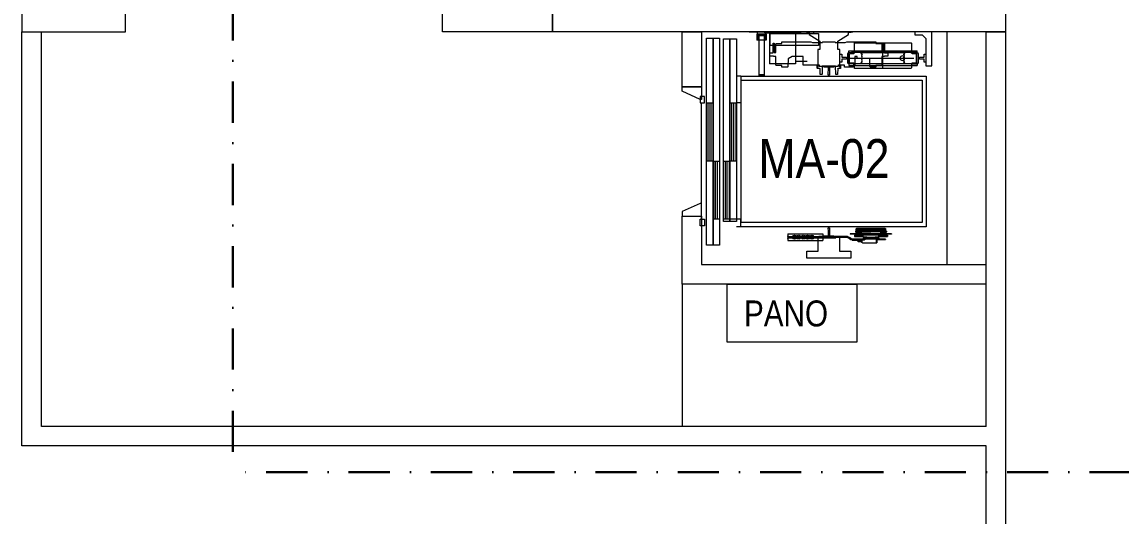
# Model space of a CAD drawing. Header units: metres. Extents: x -19121 to 152404, y -12107 to 29421.
# Drawn here: x 90060 to 90909, y 2026 to 2407 of the extents above; entities that cross this region are included whole.
import ezdxf

# ---------------------------------------------------------------- set-up
doc = ezdxf.new("R2010")
doc.units = ezdxf.units.M
doc.header["$LTSCALE"] = 50
doc.header["$MEASUREMENT"] = 0
doc.linetypes.add('DASHDOT', pattern=[25.4, 12.7, -6.35, 0, -6.35])
doc.layers.get('0').update_dxf_attribs({"color": 9, "lineweight": 9})
for name, color, linetype, lineweight in [('00', 9, 'Continuous', 9), ('01', 9, 'Continuous', 9), ('05V', 9, 'Continuous', 9), ('06D', 9, 'Continuous', 9), ('10', 9, 'Continuous', 9), ('12', 9, 'Continuous', 9), ('21', 9, 'Continuous', 9), ('E-KABLO', 7, 'Continuous', 30)]:
    doc.layers.add(name, color=color, linetype=linetype, lineweight=lineweight)
doc.styles.add('MuuM_TEXT-STANDART', font='ARIALN.TTF')

# ---------------------------------------------------------------- blocks, each defined once
blk = doc.blocks.new('p-kolon_80x80')
blk.add_lwpolyline([(-40, -40), (40, -40), (40, 40), (-40, 40)], close=True)
blk = doc.blocks.new('1.Bod.Ara.Sitatik Elk')
at = {"layer": '01'}
blk.add_lwpolyline([(6510, -5630), (6510, -5630), (6510, -5630), (6510, -6180), (6780, -6180), (6780, -5630), (6780, -5630), (6780, -5630), (6820, -5630), (6820, -6230), (6470, -6230), (6470, -5630), (6510, -5630)], dxfattribs=at)
blk.add_blockref('p-kolon_80x80', (6100, -6190), dxfattribs=at)
blk = doc.blocks.new('p-as-01')
for p, q in [((582, 0), (-582, 0)), ((-582, 0), (-582, -1432)), ((582, -1432), (582, 0)), ((660, -2), (660, 43)), ((660, 43), (925, 43)), ((925, 43), (925, -87)), ((550, -32), (-550, -32)), ((-550, -32), (-550, -1432)), ((550, -1432), (550, -32)), ((720, -2), (660, -2)), ((676, -71), (662.5, -71)), ((662.5, -598), (662.5, -71)), ((676, -105), (676, -70)), ((679, -70), (679, -105)), ((757, -63), (683, -63)), ((683, -63), (757, -63)), ((757, -66), (683, -66)), ((690, -2), (690, -17)), ((750, -2), (690, -2)), ((690, -17), (712, -17)), ((712, -17), (712, -52)), ((712, -52), (728, -52)), ((872, -2), (720, -2)), ((728, -52), (728, -17)), ((728, -17), (750, -17)), ((750, -17), (750, -2)), ((761, -105), (761, -70)), ((764, -70), (764, -105)), ((764, -71), (777.5, -71)), ((777.5, -598), (777.5, -71)), ((900, -30), (872, -2)), ((900, -87), (900, -30)), ((676, -91), (676, -578)), ((679, -105), (676, -105)), ((678.5, -166.5), (680.5, -164.5)), ((678.5, -502.5), (678.5, -166.5)), ((680.5, -164.5), (684.3, -164.5)), ((684.3, -164.5), (685.8, -170.3)), ((694.2, -170.3), (694.8, -168)), ((694.8, -168), (697.2, -168)), ((697.2, -168), (697.8, -170.3)), ((706.2, -170.3), (706.8, -168)), ((706.8, -168), (709.2, -168)), ((709.2, -168), (709.8, -170.3)), ((718.2, -170.3), (718.8, -168)), ((718.8, -168), (721.2, -168)), ((720, -611.5), (720, -95.2)), ((721.2, -168), (721.8, -170.3)), ((730.2, -170.3), (730.8, -168)), ((730.8, -168), (733.2, -168)), ((733.2, -168), (733.8, -170.3)), ((742.2, -170.3), (742.8, -168)), ((742.8, -168), (745.2, -168)), ((745.2, -168), (745.8, -170.3)), ((754.2, -170.3), (755.7, -164.5)), ((755.7, -164.5), (759.5, -164.5)), ((759.5, -164.5), (761.5, -166.5)), ((764, -105), (761, -105)), ((761.5, -166.5), (761.5, -502.5)), ((764, -91), (764, -578)), ((925, -87), (900, -87)), ((690, -173.5), (690, -173.5)), ((702, -173.5), (702, -173.5)), ((714, -173.5), (714, -173.5)), ((726, -173.5), (726, -173.5)), ((738, -173.5), (738, -173.5)), ((750, -173.5), (750, -173.5)), ((-680, -377), (-680, -315.5)), ((-680, -315.5), (-680, -372)), ((-680, -315.5), (-678, -315.5)), ((-678, -315.5), (-680, -315.5)), ((-678, -377), (-678, -315.5)), ((-678, -315.5), (-678, -367)), ((-658, -364.5), (-658, -299.5)), ((-647, -299.5), (-658, -299.5)), ((-647, -364.5), (-647, -299.5)), ((-645.5, -320), (-647, -320)), ((-645.5, -320), (-645.5, -332)), ((-640, -322), (-645.5, -322)), ((-645.5, -332), (-645.5, -322)), ((-645.5, -332), (-645.5, -342)), ((-645.5, -344), (-645.5, -332)), ((-640, -267), (-640, -427)), ((-638, -267), (-640, -267)), ((-638, -267), (-638, -427)), ((-635, -322), (-638, -322)), ((-635, -312), (-635, -352)), ((-626, -312), (-635, -312)), ((-635, -332), (-635, -322)), ((-635, -332), (-635, -342)), ((-621, -307), (-626, -312)), ((-626, -312), (-626, -352)), ((-622, -308), (-622, -427)), ((-617.5, -307), (-621, -307)), ((-616.5, -308), (-617.5, -307)), ((-616.5, -308), (-616.5, -427)), ((-616.5, -318.5), (-613.9, -333.5)), ((-613.9, -520.5), (-613.9, -333.5)), ((-610.1, -333.5), (-613.9, -333.5)), ((-613, -313.5), (-599, -313.5)), ((-599, -313.5), (-613, -313.5)), ((-613, -315.5), (-613, -313.5)), ((-613, -313.5), (-613, -315.5)), ((-613, -315.5), (-599, -315.5)), ((-613, -315.5), (-599, -315.5)), ((-607.5, -318.5), (-610.1, -333.5)), ((-610.1, -333.5), (-610.1, -520.5)), ((-607.5, -535.5), (-607.5, -318.5)), ((-602, -318.5), (-607.5, -318.5)), ((-602, -318.5), (-602, -427)), ((-598, -318.7), (-598, -316.5)), ((-598, -316.5), (-598, -318.7)), ((-598, -318.7), (-598, -535.2)), ((-598, -318.7), (-598, -535.2)), ((-596, -316.5), (-596, -537.5)), ((-596, -537.5), (-596, -316.5)), ((640, -334.5), (840, -334.5)), ((-679, -382), (-706.1, -382)), ((-706.1, -493), (-706.1, -382)), ((-706.1, -383), (-678, -383)), ((-680, -372), (-678, -372)), ((-678, -372), (-680, -372)), ((-680, -377), (-680, -372)), ((-678, -377), (-680, -377)), ((-680, -377), (-678, -377)), ((-679, -382), (-679, -377)), ((-678, -367), (-678, -572.4)), ((-668, -367), (-678, -367)), ((-678, -367), (-678, -386.5)), ((-678, -372), (-678, -367)), ((-678, -377), (-678, -372)), ((-668, -367), (-668, -386.5)), ((-668, -427), (-668, -386.5)), ((-668, -396.5), (-668, -395.5)), ((-661.9, -427), (-661.9, -394.1)), ((-661.7, -394.1), (-661.9, -394.1)), ((-661.9, -395.2), (-661.9, -395.2)), ((-645.7, -367.5), (-661.7, -367.5)), ((-661.7, -367.5), (-661.7, -394.1)), ((-658, -342), (-658, -351)), ((-658, -360), (-658, -351)), ((-647, -364.5), (-658, -364.5)), ((-645.5, -344), (-647, -344)), ((-647, -350.9), (-647, -359.1)), ((-645.7, -394.1), (-645.7, -367.5)), ((-640, -342), (-645.5, -342)), ((-645.5, -427), (-645.5, -394.1)), ((-645.5, -395.2), (-645.5, -395.2)), ((-635, -342), (-638, -342)), ((-626, -352), (-635, -352)), ((-622, -356), (-626, -352)), ((-688.8, -498), (-701.1, -498)), ((-699, -498), (-699, -523.4)), ((-691, -498), (-691, -523.4)), ((-686, -572.4), (-686, -497.1)), ((-683.8, -476), (-684, -476)), ((-683.8, -493), (-683.8, -476)), ((-680, -477), (-680, -538.5)), ((-678, -477), (-680, -477)), ((-678, -477), (-680, -477)), ((-680, -482), (-680, -477)), ((-680, -538.5), (-680, -482)), ((-678, -482), (-680, -482)), ((-680, -482), (-678, -482)), ((-679, -477), (-679, -473.3)), ((-678, -448.9), (-678, -487)), ((-678, -477), (-678, -538.5)), ((-678, -482), (-678, -477)), ((-678, -538.5), (-678, -482)), ((-668, -487), (-678, -487)), ((-668, -427), (-668, -487)), ((-661.9, -459.9), (-661.9, -427)), ((-661.9, -458.8), (-661.9, -458.8)), ((-661.7, -459.9), (-661.9, -459.9)), ((-661.7, -459.9), (-661.7, -486.5)), ((-661.7, -486.5), (-645.7, -486.5)), ((-658, -554.5), (-658, -489.5)), ((-647, -489.5), (-658, -489.5)), ((-647, -554.5), (-647, -489.5)), ((-647, -503.1), (-647, -494.9)), ((-645.7, -486.5), (-645.7, -459.9)), ((-645.7, -459.9), (-645.5, -459.9)), ((-645.5, -459.9), (-645.5, -427)), ((-645.5, -458.8), (-645.5, -458.8)), ((-640, -427), (-640, -587)), ((-638, -427), (-638, -587)), ((-635, -542), (-635, -502)), ((-626, -502), (-635, -502)), ((-622, -498), (-626, -502)), ((-626, -542), (-626, -502)), ((-622, -546), (-622, -427)), ((-622, -432), (-622, -427)), ((-616.5, -546), (-616.5, -427)), ((-602, -535.5), (-602, -427)), ((680.5, -504.5), (678.5, -502.5)), ((684.3, -504.5), (680.5, -504.5)), ((685.8, -498.7), (684.3, -504.5)), ((690, -495.5), (690, -495.5)), ((694.8, -501), (694.2, -498.7)), ((697.2, -501), (694.8, -501)), ((697.8, -498.7), (697.2, -501)), ((702, -495.5), (702, -495.5)), ((706.8, -501), (706.2, -498.7)), ((709.2, -501), (706.8, -501)), ((709.8, -498.7), (709.2, -501)), ((714, -495.5), (714, -495.5)), ((718.8, -501), (718.2, -498.7)), ((721.2, -501), (718.8, -501)), ((721.8, -498.7), (721.2, -501)), ((726, -495.5), (726, -495.5)), ((730.8, -501), (730.2, -498.7)), ((733.2, -501), (730.8, -501)), ((733.8, -498.7), (733.2, -501)), ((738, -495.5), (738, -495.5)), ((742.8, -501), (742.2, -498.7)), ((745.2, -501), (742.8, -501)), ((745.8, -498.7), (745.2, -501)), ((750, -495.5), (750, -495.5)), ((755.7, -504.5), (754.2, -498.7)), ((759.5, -504.5), (755.7, -504.5)), ((761.5, -502.5), (759.5, -504.5)), ((-771, -582), (-825, -582)), ((-825, -582), (-825, -752)), ((-771, -670), (-771, -582)), ((-680, -538.5), (-678, -538.5)), ((-680, -538.5), (-678, -538.5)), ((-679, -589.3), (-670.5, -597.8)), ((-673.3, -583.7), (-665, -592)), ((-658, -550), (-658, -541)), ((-647, -554.5), (-658, -554.5)), ((-645.5, -510), (-647, -510)), ((-645.5, -534), (-647, -534)), ((-645.5, -510), (-645.5, -522)), ((-640, -512), (-645.5, -512)), ((-645.5, -522), (-645.5, -512)), ((-645.5, -534), (-645.5, -522)), ((-645.5, -522), (-645.5, -532)), ((-640, -532), (-645.5, -532)), ((-638, -587), (-640, -587)), ((-635, -512), (-638, -512)), ((-635, -532), (-638, -532)), ((-635, -522), (-635, -512)), ((-635, -522), (-635, -512)), ((-635, -522), (-635, -532)), ((-635, -522), (-635, -532)), ((-626, -542), (-635, -542)), ((-621, -547), (-626, -542)), ((-617.5, -547), (-621, -547)), ((-616.5, -546), (-617.5, -547)), ((-616.5, -535.5), (-613.9, -520.5)), ((-610.1, -520.5), (-613.9, -520.5)), ((-613, -538.5), (-599, -538.5)), ((-599, -538.5), (-613, -538.5)), ((-613, -538.5), (-613, -540.5)), ((-613, -538.5), (-613, -540.5)), ((-613, -540.5), (-599, -540.5)), ((-613, -540.5), (-599, -540.5)), ((-607.5, -535.5), (-610.1, -520.5)), ((-602, -535.5), (-607.5, -535.5)), ((-598, -535.2), (-598, -537.5)), ((-598, -535.2), (-598, -537.5)), ((679, -564), (676, -564)), ((676, -564), (676, -599)), ((679, -599), (679, -564)), ((764, -564), (761, -564)), ((761, -564), (761, -599)), ((764, -599), (764, -564)), ((920, -601), (920, -579.6)), ((920, -579.6), (925, -579.6)), ((925, -579.6), (925, -752.6)), ((-658, -670), (-771, -670)), ((-665.8, -609.1), (-665.8, -752)), ((-658, -608.9), (-658, -752)), ((-658, -752), (-658, -670)), ((653, -671), (653, -667)), ((653, -667), (788, -667)), ((668, -671), (653, -671)), ((658, -752), (658, -677)), ((658, -677), (668, -677)), ((676, -598), (662.5, -598)), ((668, -677), (668, -671)), ((757, -603), (683, -603)), ((757, -606), (683, -606)), ((683, -606), (757, -606)), ((712, -652), (690, -652)), ((690, -652), (690, -667)), ((690, -667), (750, -667)), ((728, -617), (712, -617)), ((712, -617), (712, -652)), ((728, -652), (728, -617)), ((750, -652), (728, -652)), ((750, -667), (750, -652)), ((764, -598), (777.5, -598)), ((788, -667), (788, -682)), ((852, -682), (904, -601)), ((904, -601), (920, -601)), ((-825, -752), (-825, -922)), ((-668, -1066), (-668, -699.5)), ((-668, -699.5), (-658, -699.5)), ((-665.8, -752), (-658, -752)), ((-658, -1066), (-658, -699.5)), ((-652, -713.5), (-658, -711)), ((-658, -711), (-658, -793)), ((-658, -834), (-658, -752)), ((-658, -752), (-658, -752)), ((-649.8, -748.2), (-652, -713.5)), ((-652, -790.5), (-649.8, -755.8)), ((-625.4, -748.2), (-649.8, -748.2)), ((-649.8, -755.8), (-625.4, -755.8)), ((-615.4, -747.5), (-625.4, -748.2)), ((-625.4, -755.8), (-615.4, -756)), ((-590, -747.5), (-615.4, -747.5)), ((-615.4, -756), (-590, -756.5)), ((-590, -756.5), (-590, -747.5)), ((615.4, -748), (590, -747.5)), ((590, -747.5), (590, -756.5)), ((590, -756.5), (615.4, -756.5)), ((625.4, -748.2), (615.4, -748)), ((615.4, -756.5), (625.4, -755.8)), ((649.8, -748.2), (625.4, -748.2)), ((625.4, -755.8), (649.8, -755.8)), ((652, -713.5), (649.8, -748.2)), ((649.8, -755.8), (652, -790.5)), ((658, -711), (652, -713.5)), ((658, -793), (658, -711)), ((658, -753.2), (658, -752)), ((658, -828.2), (658, -753.2)), ((788, -682), (852, -682)), ((925, -752.6), (925, -925.6)), ((-771, -922), (-771, -834)), ((-771, -834), (-658, -834)), ((-688, -1069.5), (-688, -799.5)), ((-674, -799.5), (-688, -799.5)), ((-674, -799.5), (-674, -801.5)), ((-673.5, -801.5), (-674, -801.5)), ((-673.5, -801.5), (-673.5, -800)), ((-673.5, -800), (-668.5, -800)), ((-668.5, -803.5), (-668.5, -800)), ((-668.5, -803.5), (-668, -803.5)), ((-668, -912.2), (-668, -799.5)), ((-658, -793), (-652, -790.5)), ((-658, -803.5), (-657.5, -803.5)), ((-658, -804.5), (-658, -829.5)), ((-657.5, -803.5), (-657.5, -800)), ((-657.5, -800), (-652.5, -800)), ((-652.5, -802.5), (-652.5, -800)), ((-652.5, -802.5), (-652, -802.5)), ((-638, -799.5), (-652, -799.5)), ((-652, -799.5), (-652, -802.5)), ((-638, -1069.5), (-638, -799.5)), ((652, -790.5), (658, -793)), ((653, -838.2), (653, -834.2)), ((653, -834.2), (668, -834.2)), ((788, -838.2), (653, -838.2)), ((668, -828.2), (658, -828.2)), ((668, -834.2), (668, -828.2)), ((852, -823.2), (788, -823.2)), ((788, -823.2), (788, -838.2)), ((904, -904.2), (852, -823.2)), ((-825, -922), (-771, -922)), ((-668, -876.9), (-672.5, -879.5)), ((-672.5, -879.5), (-672.5, -890.5)), ((-672.5, -890.5), (-668, -893.1)), ((-668, -909.9), (-672.5, -912.5)), ((-672.5, -912.5), (-672.5, -923.5)), ((-672.5, -923.5), (-668, -926.1)), ((-653.5, -879.5), (-658, -876.9)), ((-658, -893.1), (-653.5, -890.5)), ((-653.5, -912.5), (-658, -909.9)), ((-658, -926.1), (-653.5, -923.5)), ((-653.5, -890.5), (-653.5, -879.5)), ((-653.5, -923.5), (-653.5, -912.5)), ((920, -904.2), (904, -904.2)), ((920, -925.6), (920, -904.2)), ((925, -925.6), (920, -925.6)), ((-668, -942.9), (-672.5, -945.5)), ((-672.5, -945.5), (-672.5, -956.5)), ((-672.5, -956.5), (-668, -959.1)), ((-668, -975.9), (-672.5, -978.5)), ((-672.5, -978.5), (-672.5, -989.5)), ((-672.5, -989.5), (-668, -992.1)), ((-668, -1008.9), (-672.5, -1011.5)), ((-672.5, -1011.5), (-672.5, -1022.5)), ((-653.5, -945.5), (-658, -942.9)), ((-658, -959.1), (-653.5, -956.5)), ((-653.5, -978.5), (-658, -975.9)), ((-658, -992.1), (-653.5, -989.5)), ((-653.5, -1011.5), (-658, -1008.9)), ((-653.5, -956.5), (-653.5, -945.5)), ((-653.5, -989.5), (-653.5, -978.5)), ((-653.5, -1022.5), (-653.5, -1011.5)), ((-674, -1069.5), (-688, -1069.5)), ((-674, -1069.5), (-674, -1067.5)), ((-674, -1067.5), (-673.5, -1067.5)), ((-673.5, -1067.5), (-673.5, -1069)), ((-673.5, -1067.5), (-673.5, -1067.5)), ((-673.5, -1069), (-668.5, -1069)), ((-672.5, -1022.5), (-668, -1025.1)), ((-668.5, -1065.5), (-668.5, -1069)), ((-668.5, -1065.5), (-668, -1065.5)), ((-668, -1066), (-658, -1066)), ((-658, -1025.1), (-653.5, -1022.5)), ((-658, -1064.5), (-658, -1039.5)), ((-658, -1065.5), (-657.5, -1065.5)), ((-657.5, -1065.5), (-657.5, -1069)), ((-657.5, -1069), (-652.5, -1069)), ((-652.5, -1066.5), (-652.5, -1069)), ((-652.5, -1066.5), (-652, -1066.5)), ((-652, -1069.5), (-652, -1066.5)), ((-638, -1069.5), (-652, -1069.5)), ((592, -1252), (582, -1252)), ((582, -1252), (582, -1292)), ((592, -1292), (592, -1252)), ((896.6, -1252), (592, -1252)), ((592, -1252), (592, -1292)), ((896.6, -1292), (896.6, -1252)), ((582, -1292), (592, -1292)), ((592, -1292), (896.6, -1292)), ((-582, -1432), (-582, -1467)), ((-582, -1432), (-525, -1432)), ((550, -1432), (-550, -1432)), ((-525, -1432), (-525, -1567)), ((582, -1432), (375, -1432)), ((375, -1432), (375, -1467)), ((582, -1432), (582, -1467)), ((870, -1467), (-542.5, -1467)), ((-542.5, -1467), (-542.5, -1517)), ((-542.5, -1517), (870, -1517)), ((870, -1517), (-542.5, -1517)), ((-542.5, -1517), (-542.5, -1567)), ((-75, -1522), (-525, -1522)), ((-525, -1522), (-525, -1567)), ((375, -1472), (-75, -1472)), ((-75, -1472), (-75, -1517)), ((-75, -1487), (375, -1487)), ((-75, -1502), (375, -1502)), ((-75, -1517), (375, -1517)), ((-75, -1567), (-75, -1522)), ((375, -1517), (375, -1472)), ((870, -1517), (870, -1467)), ((870, -1567), (870, -1517)), ((875, -1597), (-725, -1597)), ((-725, -1597), (-725, -1647)), ((-542.5, -1567), (870, -1567)), ((-525, -1537), (-75, -1537)), ((-525, -1552), (-75, -1552)), ((-525, -1567), (-75, -1567)), ((-75, -1597), (-525, -1597)), ((-525, -1597), (-525, -1642)), ((-525, -1612), (-75, -1612)), ((-75, -1642), (-75, -1597)), ((875, -1647), (875, -1597)), ((875, -1647), (-725, -1647)), ((-725, -1647), (-725, -1697)), ((-725, -1647), (875, -1647)), ((-725, -1697), (875, -1697)), ((-525, -1627), (-75, -1627)), ((-525, -1642), (-75, -1642)), ((375, -1647), (-75, -1647)), ((-75, -1647), (-75, -1692)), ((-75, -1662), (375, -1662)), ((-75, -1677), (375, -1677)), ((-75, -1692), (375, -1692)), ((375, -1692), (375, -1647)), ((875, -1697), (875, -1647)), ((-525, -1714), (-575, -1714)), ((-575, -1714), (-575, -1747)), ((-575, -1747), (-525, -1747)), ((-525, -1747), (-525, -1714)), ((-525, -1737), (375, -1737)), ((375, -1714), (425, -1714)), ((375, -1747), (375, -1714)), ((425, -1747), (375, -1747)), ((425, -1714), (425, -1747))]:
    blk.add_line(p, q)
at = {"ltscale": 15}
for p, q in [((683, -82), (683, -109)), ((752, -77), (688, -77)), ((757, -109), (757, -82)), ((640, -119), (640, -550)), ((678, -114), (645, -114)), ((835, -114), (762, -114)), ((840, -550), (840, -119)), ((645, -555), (678, -555)), ((683, -560), (683, -587)), ((688, -592), (752, -592)), ((757, -587), (757, -560)), ((762, -555), (835, -555))]:
    blk.add_line(p, q, dxfattribs=at)
at = {"ltscale": 0.25}
for p, q in [((737, -323), (734, -323)), ((734, -323), (734, -343)), ((761, -296), (737, -296)), ((737, -296), (737, -323)), ((761, -322), (761, -296)), ((836.5, -322), (761, -322)), ((764, -343), (764, -328)), ((764, -328), (836.5, -328)), ((836.5, -328), (836.5, -322)), ((664, -389), (652, -389)), ((652, -389), (652, -431.6)), ((667, -343), (664, -346)), ((664, -346), (664, -389)), ((734, -343), (667, -343)), ((831, -343), (764, -343)), ((834, -346), (831, -343)), ((834, -389), (834, -346)), ((846, -389), (834, -389)), ((846, -612.5), (846, -389)), ((654.9, -434.6), (694, -435.6)), ((694, -435.6), (719, -436.5)), ((719, -436.5), (719, -534.8)), ((666, -563.6), (651.5, -563.6)), ((651.5, -563.6), (651.5, -632.6)), ((733, -552), (666, -552)), ((666, -552), (666, -563.6)), ((719, -534.8), (733, -534.8)), ((733, -534.8), (733, -552)), ((640.8, -665), (640.8, -678.8)), ((665.5, -662), (643.8, -662)), ((651.5, -632.6), (665.5, -632.6)), ((665.5, -632.6), (665.5, -662)), ((841.5, -626.4), (846, -612.5)), ((841.5, -702.5), (841.5, -626.4)), ((593.8, -687.7), (593.8, -696.4)), ((636.7, -683.7), (596.7, -684.7)), ((596.7, -699.4), (658, -700.9)), ((636.7, -683.7), (636.7, -683.7)), ((658, -700.9), (658, -803.1)), ((843, -702.5), (841.5, -702.5)), ((846, -798.5), (846, -705.5)), ((593.8, -807.6), (593.8, -816.3)), ((658, -803.1), (596.7, -804.6)), ((596.7, -819.3), (636.7, -820.3)), ((636.7, -820.3), (636.7, -820.3)), ((640.8, -825.2), (640.8, -839)), ((643.8, -842), (666, -842)), ((666, -842), (666, -952)), ((841.5, -877.6), (841.5, -801.5)), ((841.5, -801.5), (843, -801.5)), ((-659, -920), (-659, -1004)), ((695, -920), (695, -1004)), ((846, -891.5), (841.5, -877.6)), ((846, -1115), (846, -891.5)), ((666, -952), (733, -952)), ((733, -952), (733, -1036.9)), ((652, -1072.4), (652, -1115)), ((715.8, -1067.8), (654.9, -1069.4)), ((733, -1036.9), (715.8, -1067.8)), ((652, -1115), (664, -1115)), ((664, -1115), (664, -1158)), ((664, -1158), (667, -1161)), ((667, -1161), (734, -1161)), ((734, -1161), (734, -1181)), ((734, -1181), (737, -1181)), ((737, -1181), (737, -1208)), ((761, -1208), (761, -1182)), ((761, -1182), (836.5, -1182)), ((764, -1176), (764, -1161)), ((764, -1161), (831, -1161)), ((836.5, -1176), (764, -1176)), ((831, -1161), (834, -1158)), ((834, -1158), (834, -1115)), ((834, -1115), (846, -1115)), ((836.5, -1182), (836.5, -1176)), ((737, -1208), (761, -1208))]:
    blk.add_line(p, q, dxfattribs=at)
at = {"linetype": 'Continuous', "ltscale": 0.25}
for p, q in [((921, -567), (921, -1150.5)), ((921, -567), (925, -567)), ((925, -567), (925, -1149.5)), ((911, -832.5), (818, -832.5)), ((818, -832.5), (818, -1206.5)), ((911, -1206.5), (911, -832.5)), ((911, -1168.8), (911, -868.8)), ((911, -868.8), (921, -868.8)), ((921, -868.8), (921, -1168.8)), ((676, -1010), (676, -1210)), ((921, -1010), (676, -1010)), ((921, -972.5), (916, -972.5)), ((921, -972.5), (916, -972.5)), ((916, -1247.5), (916, -972.5)), ((921, -1247.5), (921, -972.5)), ((921, -1168.8), (911, -1168.8)), ((921, -1150.5), (921, -1159)), ((921, -1159), (921, -1165)), ((921, -1165), (921, -1172.5)), ((921, -1172.5), (921, -1367)), ((925, -1149.5), (925, -1159)), ((925, -1159), (925, -1165)), ((925, -1165), (925, -1173.4)), ((925, -1173.4), (925, -1367)), ((921, -1210), (676, -1210)), ((818, -1206.5), (911, -1206.5)), ((916, -1247.5), (921, -1247.5)), ((921, -1367), (925, -1367))]:
    blk.add_line(p, q, dxfattribs=at)
at = {"ltscale": 30}
for p, q in [((860.6, -1236.2), (860.6, -1307.7)), ((905, -1236.2), (860.6, -1236.2)), ((896.6, -1241.7), (860.6, -1241.7)), ((896.6, -1241.7), (896.6, -1302.2)), ((896.6, -1302.2), (860.6, -1302.2)), ((905, -1307.7), (860.6, -1307.7))]:
    blk.add_line(p, q, dxfattribs=at)
at = {"ltscale": 6}
for p, q in [((905, -1236.2), (905, -1307.7)), ((905, -1237), (925, -1237)), ((923, -1237), (923, -1307)), ((925, -1237), (925, -1307)), ((925, -1307), (905, -1307))]:
    blk.add_line(p, q, dxfattribs=at)
for centre, radius in [((720, -184.5), 17.5), ((-612, -327), 3), ((-612, -527), 3)]:
    blk.add_circle(centre, radius)
for centre, radius, start, end in [((683, -70), 7, 90, 180), ((683, -70), 4, 90, 180), ((688, -82), 5, 90, 180), ((752, -82), 5, 0, 90), ((757, -70), 7, 0, 90), ((757, -70), 4, 0, 90), ((645, -119), 5, 90, 180), ((678, -109), 5, 270, 0), ((762, -109), 5, 180, 270), ((835, -119), 5, 0, 90), ((690, -169.2), 4.3, 195, 270), ((690, -169.2), 4.3, 270, 344.99999), ((702, -169.2), 4.3, 195, 270), ((702, -169.2), 4.3, 270, 344.99999), ((714, -169.2), 4.3, 195, 270), ((714, -169.2), 4.3, 270, 344.99999), ((726, -169.2), 4.3, 195, 270), ((726, -169.2), 4.3, 270, 344.99999), ((738, -169.2), 4.3, 195, 270), ((738, -169.2), 4.3, 270, 344.99999), ((750, -169.2), 4.3, 195, 270), ((750, -169.2), 4.3, 270, 345), ((-612, -327), 3, 0, 180), ((-612, -327), 3, 180, 0), ((-599, -316.5), 3, 0, 90), ((-599, -316.5), 3, 0, 90), ((-599, -316.5), 1, 0, 90), ((-599, -316.5), 1, 0, 90), ((-701.1, -493), 5, 180, 270), ((-688.8, -493), 5, 270, 0), ((-684, -470), 6, 270, 0), ((690, -499.8), 4.3, 90, 165.00001), ((690, -499.8), 4.3, 15, 90), ((702, -499.8), 4.3, 90, 165.00001), ((702, -499.8), 4.3, 15, 90), ((714, -499.8), 4.3, 90, 165.00001), ((714, -499.8), 4.3, 15, 90), ((726, -499.8), 4.3, 90, 165.00001), ((726, -499.8), 4.3, 15, 90), ((738, -499.8), 4.3, 90, 165.00001), ((738, -499.8), 4.3, 15, 90), ((750, -499.8), 4.3, 90, 165.00001), ((750, -499.8), 4.3, 15, 90), ((-695, -523.4), 4, 180, 0), ((-662, -572.4), 24, 180, 225), ((-662, -572.4), 16, 180, 225), ((-682, -608.9), 24, 0, 45), ((-612, -527), 3, 0, 180), ((-612, -527), 3, 180, 0), ((-599, -537.5), 1, 270, 0), ((-599, -537.5), 3, 270, 0), ((-599, -537.5), 3, 270, 0), ((-599, -537.5), 1, 270, 0), ((645, -550), 5, 180, 270), ((678, -560), 5, 0, 90), ((688, -587), 5, 180, 270), ((752, -587), 5, 270, 0), ((762, -560), 5, 90, 180), ((835, -550), 5, 270, 0), ((-681.8, -609.1), 16, 0, 45), ((683, -599), 7, 180, 270), ((683, -599), 4, 180, 270), ((757, -599), 4, 270, 0), ((757, -599), 7, 270, 0), ((-663, -885), 15, 109.47122, 250.52878), ((-663, -918), 15, 109.47122, 250.52878), ((-663, -885), 9.5, 121.75686, 238.24314), ((-663, -918), 9.5, 121.75686, 238.24314), ((-663, -885), 6, 146.44269, 213.55731), ((-663, -918), 6, 146.44269, 213.55731), ((-663, -885), 15, 289.47122, 70.52878), ((-663, -885), 9.5, 301.75686, 58.24314), ((-663, -885), 6, 326.44269, 33.55731), ((-663, -918), 15, 289.47122, 70.52878), ((-663, -918), 9.5, 301.75686, 58.24314), ((-663, -918), 6, 326.44269, 33.55731), ((-663, -951), 15, 109.47122, 250.52878), ((-663, -984), 15, 109.47122, 250.52878), ((-663, -1017), 15, 109.47122, 250.52878), ((-663, -951), 9.5, 121.75686, 238.24314), ((-663, -984), 9.5, 121.75686, 238.24314), ((-663, -1017), 9.5, 121.75686, 238.24314), ((-663, -951), 6, 146.44269, 213.55731), ((-663, -984), 6, 146.44269, 213.55731), ((-663, -1017), 6, 146.44269, 213.55731), ((-663, -951), 15, 289.47122, 70.52878), ((-663, -951), 9.5, 301.75686, 58.24314), ((-663, -951), 6, 326.44269, 33.55731), ((-663, -984), 15, 289.47122, 70.52878), ((-663, -984), 9.5, 301.75686, 58.24314), ((-663, -984), 6, 326.44269, 33.55731), ((-663, -1017), 15, 289.47122, 70.52878), ((-663, -1017), 9.5, 301.75686, 58.24314), ((-663, -1017), 6, 326.44269, 33.55731)]:
    blk.add_arc(centre, radius, start, end)
at = {"ltscale": 0.25}
for centre, radius, start, end in [((655, -431.6), 2.98, 180, 268.47593), ((635.8, -678.8), 5, 280.303, 360), ((643.8, -665), 3, 90, 180), ((596.8, -687.7), 3, 91.5, 180), ((596.8, -696.4), 2.99, 180, 268.61375), ((843, -705.5), 3, 360, 90), ((596.8, -807.6), 3, 91.38625, 180), ((596.8, -816.3), 3, 180, 268.5), ((635.8, -825.2), 5, 360, 79.697), ((643.8, -839), 3, 180, 270), ((843, -798.5), 3, 270, 0), ((655, -1072.4), 2.98, 91.52407, 180)]:
    blk.add_arc(centre, radius, start, end, dxfattribs=at)
blk = doc.blocks.new('1.Bod.Ara.Mimari Elk')
at = {"layer": '00'}
for points in [[(6385, -5580), (6470, -5580), (6470, -5484.85), (6485, -5484.85), (6485, -5580), (6680, -5580), (6680, -5595), (6485, -5595), (6485, -5630), (6470, -5630), (6470, -5595), (6400, -5595), (6400, -5980), (6400, -5980), (6470, -5980), (6470, -6000), (6400, -6000), (6400, -6215), (6470, -6215), (6470, -6230), (6385, -6230), (6385, -6215), (6385, -6215), (6385, -5580)], [(6585, -6230), (6585, -6272.5), (6570, -6272.5), (6570, -6230)]]:
    blk.add_lwpolyline(points, close=True, dxfattribs=at)
for points in [[(6805, -6535), (6805, -6230), (6805, -6230), (6805, -6230), (6805, -6230), (6805, -6230), (6820, -6230), (6820, -6950), (6820, -6950), (6805, -6950), (6805, -6950), (6805, -6950), (6805, -6950), (6805, -6950), (6805, -6550), (6060, -6550), (6060, -6230)], [(6805, -6535), (6075, -6535), (6075, -6230)], [(6805, -6425), (6570, -6425), (6570, -6372.5), (6585, -6372.5), (6585, -6410), (6805, -6410), (6805, -6230), (6820, -6230), (6820, -6550)]]:
    blk.add_lwpolyline(points, dxfattribs=at)
at = {"layer": '06D'}
for points in [[(6775, -6410), (6775, -6230)], [(6705, -6470), (6605, -6470), (6605, -6425), (6705, -6425), (6705, -6470)]]:
    blk.add_lwpolyline(points, dxfattribs=at)
at = {"layer": '10'}
for points in [[(6585, -6272.5), (6585, -6282.3), (6584, -6282.3), (6570, -6276), (6570, -6272.5), (6585, -6272.5)], [(6585, -6372.5), (6585, -6362.7), (6584, -6362.7), (6570, -6369), (6570, -6372.5), (6585, -6372.5)]]:
    blk.add_lwpolyline(points, close=True, dxfattribs=at)
at = {"layer": '12'}
blk.add_lwpolyline([(6570, -6425), (6570, -6535)], dxfattribs=at)
at = {"layer": '05V', "xscale": -0.1, "yscale": 0.1, "rotation": 270}
blk.add_blockref('p-as-01', (6758.7, -6322.5), dxfattribs=at)
at = {"layer": '21', "style": 'MuuM_TEXT-STANDART'}
for s, height, p in [('MA-02', 30, (6629.11, -6343.01)), ('PANO', 20, (6617.92, -6457.73))]:
    blk.add_text(s, height=height, dxfattribs=at).set_placement(p)

msp = doc.modelspace()

# ---------------------------------------------------------------- linework, layer by layer
at = {"layer": 'E-KABLO', "color": 6, "linetype": 'DASHDOT', "ltscale": 0.05}
for p in [(90222.93, 2552.19), (91997.75, 2059.61)]:
    msp.add_line(p, (90222.93, 2059.61), dxfattribs=at)

# ---------------------------------------------------------------- block references
for name in ['1.Bod.Ara.Mimari Elk', '1.Bod.Ara.Sitatik Elk']:
    msp.add_blockref(name, (84000, 8630))

doc.saveas('drawing.dxf')
